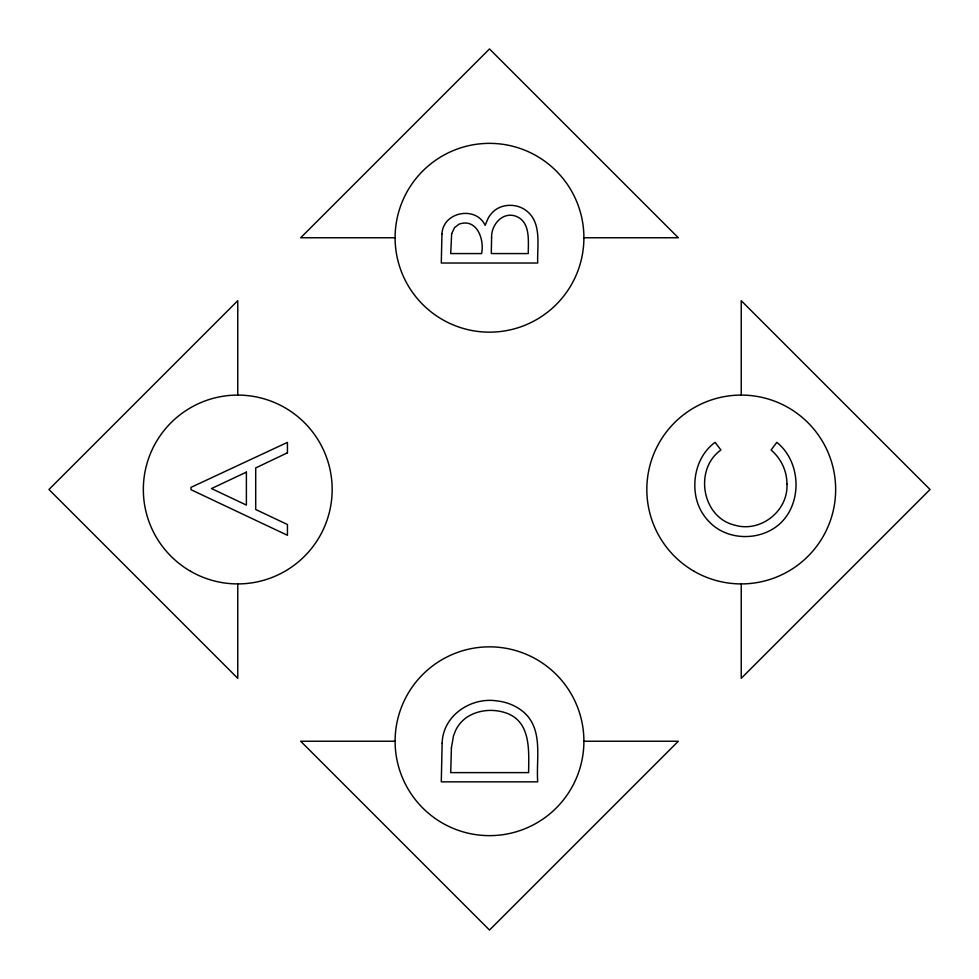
<?xml version="1.0" encoding="UTF-8"?>
<svg xmlns="http://www.w3.org/2000/svg" width="979" height="979" viewBox="0 0 979 979"><rect width="100%" height="100%" fill="white"/><g stroke="black" fill="none" stroke-linecap="round" stroke-linejoin="round"><path stroke-width="1.47" d="M395.1 237.762L300.688 237.762L489.5 48.95L678.312 237.762L583.9 237.762A94.4 94.4 0 0 1 442.3 319.509A94.4 94.4 0 0 1 442.3 156.004A94.4 94.4 0 0 1 583.9 237.762M395.1 741.238L300.688 741.238L489.5 930.05L678.312 741.238L583.9 741.238A94.4 94.4 0 0 0 442.3 659.491A94.4 94.4 0 0 0 442.3 822.996A94.4 94.4 0 0 0 583.9 741.238M741.238 395.1L741.238 300.688L930.05 489.5L741.238 678.312L741.238 583.9M237.762 395.1L237.762 300.688L48.95 489.5L237.762 678.312L237.762 583.9M491.593 237.726L491.299 253.573L528.281 253.573C528.207 240.601 530.777 221.254 515.187 215.967C501.933 211.868 491.03 225.28 491.593 237.726M451.405 747.944L450.719 772.615L528.611 772.615C528.758 752.153 531.254 723.714 508.517 713.899C495.264 708.429 479.159 709.261 467.032 717.154A33.298 33.298 0 0 0 455.7 730.261L453.473 735.963L451.405 747.944M442.153 743.196L441.284 781.854L537.716 781.854C536.002 759.704 543.174 731.888 525.784 714.083C518.234 706.716 508.187 702.237 497.736 701.025C471.486 696.546 442.814 715.196 442.153 743.196M441.957 233.859L441.284 263.021L537.716 263.021C536.969 245.582 542.39 221.988 525.454 210.032C517.94 204.807 507.832 203.889 499.461 207.511A23.961 23.961 0 0 0 487.921 218.745L485.143 225.39C475.953 205.443 442.985 211.819 441.957 233.859M786.932 483.859C788.536 510.867 760.561 532.98 734.617 525.123C701.784 517.316 693.866 469.149 720.923 449.973L715.086 442.361C698.7 454.293 692.361 475.818 695.665 495.288A49.599 49.599 0 0 0 709.212 521.795C727.189 540.787 759.68 541.24 779.198 524.377C802.719 503.61 801.25 461.868 776.836 442.361L771.073 449.973C780.936 458.405 786.957 470.826 786.932 483.859M451.662 233.663L450.719 253.573L481.595 253.573C484.617 239.525 476.81 217.705 458.98 224.179L454.489 227.654L451.662 233.663M287.434 452.787L255.703 467.95L255.703 509.496L287.434 524.524L287.434 535.28L191.003 489.708L191.003 487.358L287.434 442.386L287.434 452.787M246.39 472.123L211.488 488.57L246.39 505.091L246.39 472.123M694.038 571.259A94.4 94.4 0 0 0 835.65 489.5A94.4 94.4 0 0 0 694.038 407.741A94.4 94.4 0 0 0 694.038 571.259M190.55 571.259A94.4 94.4 0 0 0 332.162 489.5A94.4 94.4 0 0 0 190.55 407.741A94.4 94.4 0 0 0 190.55 571.259"/></g></svg>
